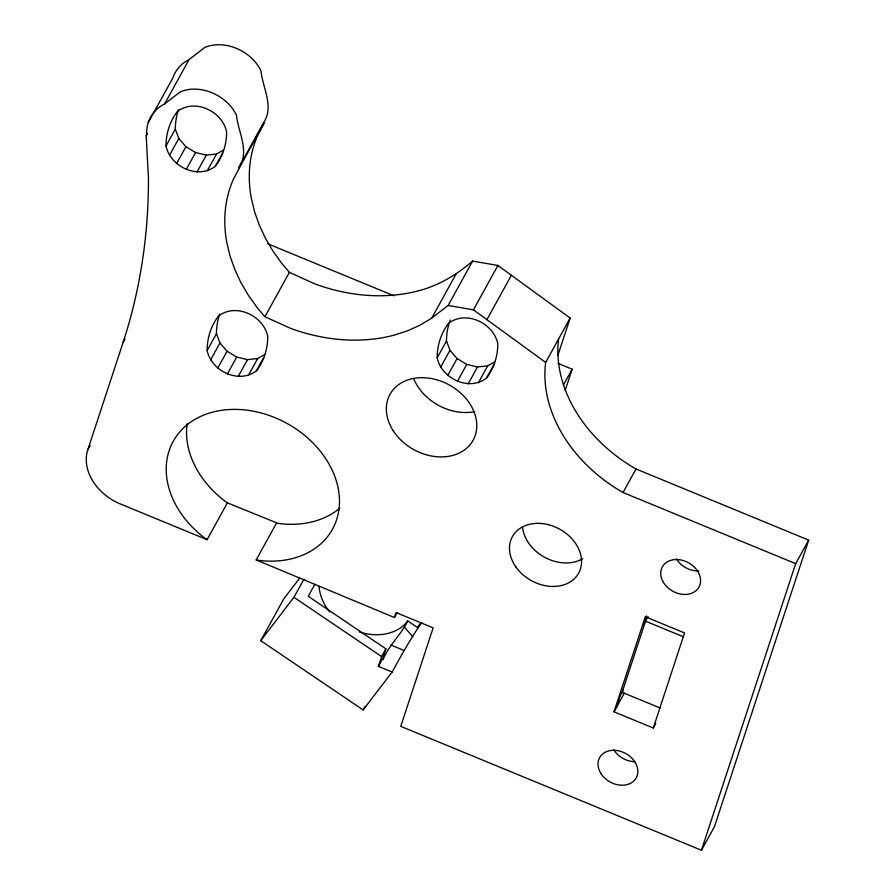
<?xml version="1.0" encoding="UTF-8"?>
<svg xmlns="http://www.w3.org/2000/svg" width="895" height="895" viewBox="0 0 895 895"><rect width="100%" height="100%" fill="white"/><g stroke="black" fill="none" stroke-linecap="round" stroke-linejoin="round"><path stroke-width="1.34" d="M339.675 508.259A90.943 70.638 28.9 0 1 277.92 523.351L227.386 502.856L207.058 539.685L120.467 504.008A48.285 37.512 28.9 0 1 87.799 449.816L123.174 342.226A805.254 625.493 28.9 0 0 148.458 178.161L146.176 135.637L147.507 133.243M421.69 622.584C410.794 638.359 401.385 655.241 392.122 672.055L378.395 666.406L381.617 656.606L385.902 648.841L308.26 596.316L314.85 584.368M276.51 523.094L256.183 559.934L394.46 617.539L396.093 612.583L433.146 627.854L400.759 726.348L701.445 850.25L714.434 826.734L808.666 540.121L636.009 468.98A139.195 108.127 28.9 0 1 558.637 338.903M378.395 666.406L382.68 658.642L385.902 648.841M557.921 355.237L570.149 318.049L497.911 265.468L472.616 261.083C457.009 274.586 439.02 285.449 418.938 290.685A160.541 124.696 28.9 0 1 390.69 295.372A160.966 125.031 28.9 0 1 315.074 283.972L289.398 272.36L281.791 263.421L272.986 251.092L265.479 238.305L259.326 225.182L254.605 211.869L251.361 198.477A160.809 124.908 28.9 0 1 257.771 135.123L263.991 123.297L263.421 122.962C274.496 106.919 262.615 87.732 260.915 70.683A39.414 30.62 28.9 0 0 204.698 47.513L189.091 59.54A51.082 39.682 28.9 0 0 172.757 78.145L148.268 122.525M565.159 390.444L572.14 369.199L558.032 363.381M614.015 711.827L645.284 616.744L684.552 632.933L653.294 728.015L614.015 711.827L624.363 693.077M616.465 707.386L620.403 695.426L623.379 690.045M646.548 615.894L643.796 624.274L648.036 616.599M701.445 850.25L795.689 563.649L808.666 540.121M146.176 135.637L146.713 135.212A51.082 39.682 28.9 0 1 164.602 103.921L189.091 59.54M222.609 153.034L215.303 166.291C197.918 179.828 170.195 166.627 166.011 145.974L175.308 129.115A90.484 70.28 28.9 0 1 178.642 109.47M169.491 155.338L178.799 138.479L175.308 129.115M176.617 163.572L185.925 146.713L178.799 138.479M186.283 169.423L195.591 152.553L206.342 155.126L216.523 154.029L223.448 150.08M197.034 171.985L206.342 155.126M207.215 170.889L216.523 154.029M123.174 342.226L125.009 338.903M472.616 261.083L448.126 305.464L431.155 318.542L419.844 325.254L407.572 330.781L394.438 335.054A160.541 124.696 28.9 0 1 366.189 339.742A160.966 125.031 28.9 0 1 290.573 328.353L264.909 316.74L257.29 307.802L248.497 295.473L240.979 282.686L234.837 269.563L230.116 256.25L226.86 242.858A160.809 124.908 28.9 0 1 233.282 179.503L239.491 167.667L238.931 167.343L263.421 122.962M239.401 167.812L263.991 123.297M87.799 449.816L90.25 445.374M263.756 357.553L256.44 370.81C239.054 384.335 211.332 371.145 207.148 350.493L216.456 333.634A90.484 70.28 28.9 0 1 219.778 313.988M210.638 359.857L219.935 342.998L216.456 333.634M217.753 368.091L227.061 351.232L219.935 342.998M227.419 373.942L236.727 357.071L247.479 359.645L257.67 358.537L264.596 354.599M264.909 316.74L289.398 272.36M238.171 376.504L247.479 359.645M248.362 375.408L257.67 358.537M431.759 318.083L456.249 273.702M392.122 672.055L363.124 709.936L260.736 640.675L283.872 598.744L299.646 578.136M260.736 640.675L293.94 597.301L303.987 579.099M493.783 364.869L486.466 378.126C469.092 391.663 441.369 378.462 437.174 357.81L446.482 340.95A90.451 70.257 28.9 0 1 450.274 320.041M440.664 367.174L449.972 350.314L446.482 340.95M448.126 305.464L473.421 309.849L497.911 265.468M447.78 375.408L457.088 358.548L449.972 350.314M486.902 319.66L511.392 275.28M457.446 381.259L466.754 364.388L477.505 366.961L487.697 365.865L494.622 361.916M468.197 383.821L477.505 366.961M478.389 382.724L487.697 365.865M394.46 617.539L397.145 612.672M795.689 563.649L623.032 492.507A139.195 108.127 28.9 0 1 545.659 362.419L570.149 318.049M383.116 659.089L383.351 658.91C389.224 644.792 401.173 634.656 407.728 620.94L417.764 627.719M363.124 709.936L365.104 706.334M563.369 385.085L572.14 369.199M623.032 492.507L636.009 468.98M653.294 728.015L655.744 723.574M238.931 167.343C250.007 151.3 238.126 132.113 236.425 115.052A39.414 30.62 28.9 0 0 180.197 91.894L164.602 103.909M407.728 620.94L406.498 622.562A49.896 38.753 28.9 0 1 359.242 631.948M417.708 626.925L421.109 622.495M256.183 559.934L257.592 560.192A90.943 70.638 28.9 0 0 333.645 473.455A90.943 70.638 28.9 0 0 198.164 417.629A90.943 70.638 28.9 0 0 205.839 538.868L207.058 539.685M267.639 243.731L393.867 295.742M683.523 636.826L645.508 621.164L622.115 692.327L660.118 707.99M390.981 645.082L404.037 650.464M382.68 658.642L383.351 658.91M185.925 146.713L195.591 152.553M457.088 358.548L466.754 364.388M227.061 351.232L236.727 357.071M227.386 502.856L226.166 502.028A90.943 70.638 28.9 0 1 187.156 423.659M293.94 597.301L381.617 656.606M473.421 309.849L545.659 362.419M404.395 626.981L412.774 636.77M329.696 611.967A49.896 38.753 28.9 0 1 319.112 586.549M486.466 378.126A90.484 70.28 28.9 0 0 497.788 343.714C493.592 323.05 465.87 309.86 448.496 323.397A90.451 70.257 28.9 0 0 437.174 357.81M215.303 166.291A90.451 70.257 28.9 0 0 226.614 131.867C222.43 111.215 194.707 98.025 177.322 111.562A90.484 70.28 28.9 0 0 166.011 145.974M474.607 411.655A47.48 36.885 28.9 0 1 413.557 378.328M207.148 350.493A90.484 70.28 28.9 0 1 218.458 316.08C235.844 302.544 263.566 315.734 267.75 336.386A90.451 70.257 28.9 0 1 256.44 370.81M582.757 558.681A37.825 29.378 28.9 0 1 545.323 557.652A37.825 29.378 28.9 0 1 522.602 527.323M634.846 761.69A20.921 16.255 28.9 0 1 613.668 749.618M698.838 570.92A20.921 16.255 28.9 0 1 676.385 558.86M515.934 567.027A37.825 29.378 28.9 0 0 578.125 574.064A37.825 29.378 28.9 0 0 542.515 523.609A37.825 29.378 28.9 0 0 515.934 567.027M393.084 430.54A47.48 36.885 28.9 0 0 471.397 443.003A47.48 36.885 28.9 0 0 430.193 378.339A47.48 36.885 28.9 0 0 393.084 430.54M600.69 773.135A20.921 16.255 28.9 0 0 635.215 779.444A20.921 16.255 28.9 0 0 617.874 750.681A20.921 16.255 28.9 0 0 600.69 773.135M663.408 582.388A20.921 16.255 28.9 0 0 697.932 588.697A20.921 16.255 28.9 0 0 680.603 559.934A20.921 16.255 28.9 0 0 663.408 582.388"/></g></svg>
